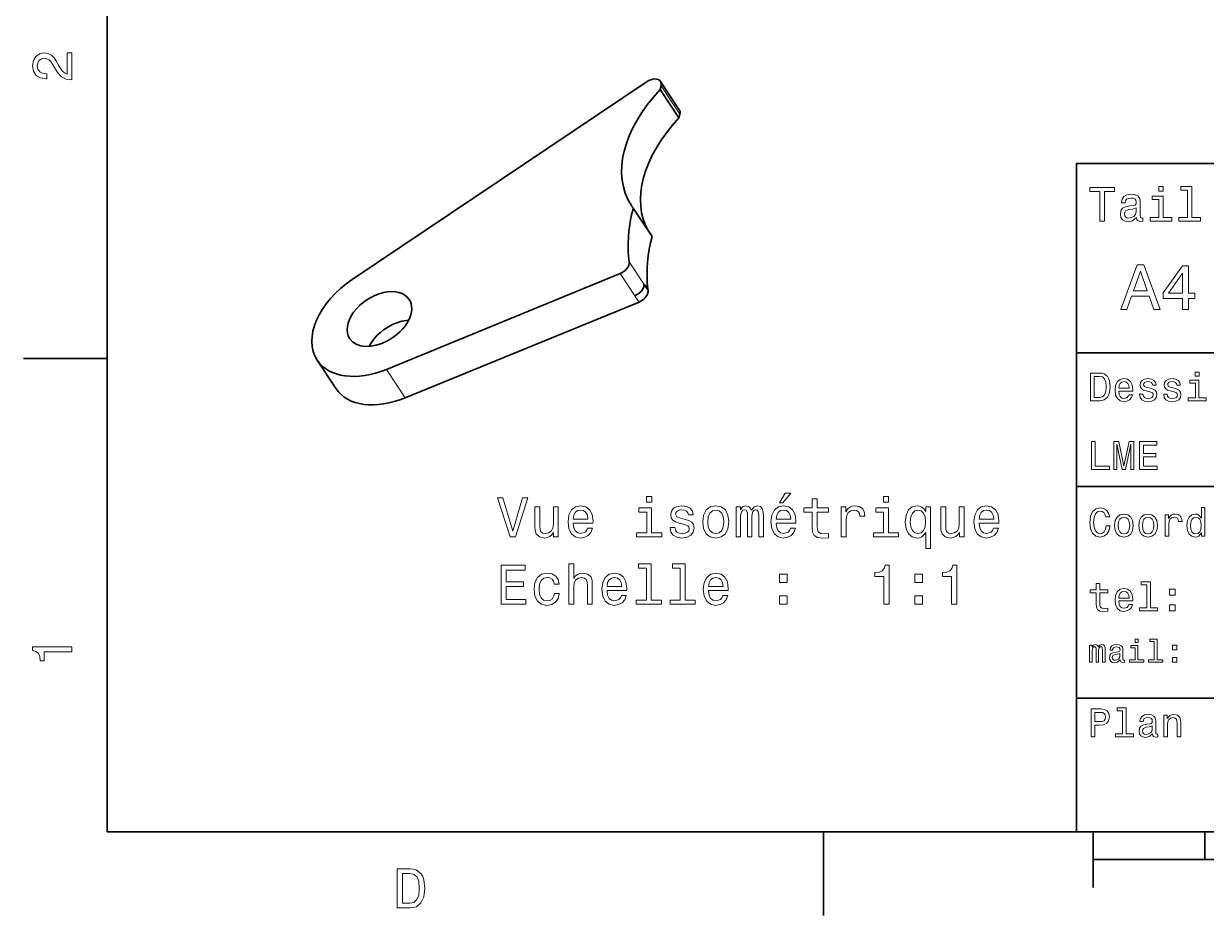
# Model space of a CAD drawing. Extents: x 0 to 297, y 0 to 210.
# Drawn here: x 2.5 to 108.7, y 2.5 to 82.6 of the extents above; entities that cross this region are included whole.
import ezdxf

# ---------------------------------------------------------------- set-up
doc = ezdxf.new("R2010")
doc.units = 0

msp = doc.modelspace()

# ---------------------------------------------------------------- linework, layer by layer
at = {"color": 7, "lineweight": 35}
for p, q in [((10, 200), (10, 10)), ((58.453453, 77.353485), (31.99843, 59.58709)), ((97, 10), (97, 70)), ((97, 70), (287, 70)), ((35.054031, 51.520885), (56.040287, 60.120903)), ((36.7458, 48.963444), (57.731834, 57.56337)), ((97, 53), (162, 53)), ((97, 41), (162, 41)), ((97, 22), (162, 22)), ((10, 10), (287, 10)), ((97, 10), (287, 10)), ((98.5, 7.5), (198.5, 7.5))]:
    msp.add_line(p, q, dxfattribs=at)
at = {"color": 7, "lineweight": 35, "ltscale": 0.008379}
msp.add_line((59.626816, 76.649017), (59.704704, 76.975021), dxfattribs=at)
at = {"color": 7, "lineweight": 35, "ltscale": 0.076659}
for p, q in [((61.318581, 74.091568), (59.626816, 76.649017)), ((61.342552, 74.81823), (59.65078, 77.375671)), ((58.904335, 63.448822), (57.212563, 66.006271)), ((30.536304, 49.785244), (28.844536, 52.34269))]:
    msp.add_line(p, q, dxfattribs=at)
at = {"color": 7, "lineweight": 13, "ltscale": 0.076659}
for p, q in [((61.396473, 74.41758), (59.704704, 76.975021)), ((36.7458, 48.963444), (35.054031, 51.520885))]:
    msp.add_line(p, q, dxfattribs=at)
at = {"color": 7, "lineweight": 35, "ltscale": 0.00838}
msp.add_line((61.318581, 74.091568), (61.396473, 74.41758), dxfattribs=at)
at = {"color": 7, "lineweight": 13, "ltscale": 0.060783}
msp.add_line((58.190895, 59.132591), (56.849495, 61.160385), dxfattribs=at)
at = {"color": 7, "lineweight": 13, "ltscale": 0.059846}
msp.add_line((57.361008, 58.124367), (56.040287, 60.120903), dxfattribs=at)
at = {"color": 7, "lineweight": 35, "ltscale": 0.009632}
msp.add_line((58.190895, 59.132591), (58.506069, 58.910973), dxfattribs=at)
at = {"color": 7, "lineweight": 35, "ltscale": 0.1875}
for p, q in [((10, 52.5), (2.5, 52.5)), ((74.300003, 10), (74.300003, 2.5))]:
    msp.add_line(p, q, dxfattribs=at)
at = {"color": 7, "lineweight": 35, "ltscale": 0.125}
msp.add_line((98.5, 10), (98.5, 5), dxfattribs=at)
at = {"color": 7, "lineweight": 35, "ltscale": 0.0625}
msp.add_line((108.5, 10), (108.5, 7.5), dxfattribs=at)
at = {"color": 7, "lineweight": 13}
for points in [[(6.833213, 77.519447), (6.833213, 79.925072), (6.399496, 79.925072), (6.399496, 78.023773), (6.162464, 78.129684), (5.965778, 78.311241), (5.607709, 78.871033), (5.456412, 79.168587), (5.239553, 79.501442), (4.987392, 79.738472), (4.689842, 79.874641), (4.351945, 79.925072), (3.928314, 79.839333), (3.595461, 79.602303), (3.383646, 79.239189), (3.307997, 78.770172), (3.393732, 78.286018), (3.630764, 77.91787), (4.009006, 77.680832), (4.508286, 77.600143), (4.578891, 77.600143), (4.578891, 78.059074), (4.538545, 78.059074), (4.195605, 78.104462), (3.943444, 78.240631), (3.782061, 78.457489), (3.726585, 78.744957), (3.777017, 79.03746), (3.903098, 79.254318), (4.099784, 79.395531), (4.346902, 79.445961), (4.578891, 79.41066), (4.775577, 79.314842), (4.947046, 79.153458), (5.098343, 78.931557), (5.259727, 78.634003), (5.572406, 78.139771), (5.90526, 77.791786), (6.308718, 77.585014), (6.818084, 77.519447)], [(104.786743, 67.940918), (104.384727, 67.940918), (104.384727, 67.508644), (104.786743, 67.508644)], [(106.969742, 67.621033), (106.969742, 65.157059), (106.187317, 65.157059), (106.187317, 64.837173), (108.128242, 64.837173), (108.128242, 65.157059), (107.350143, 65.157059), (107.350143, 67.940918), (106.373199, 67.940918), (106.373199, 67.621033)], [(99.102303, 64.837173), (99.5, 64.837173), (99.5, 67.47406), (100.407784, 67.47406), (100.407784, 67.837173), (98.190201, 67.837173), (98.190201, 67.47406), (99.102303, 67.47406)], [(102.387611, 65.139771), (102.387611, 65.126801), (102.409225, 64.979828), (102.47406, 64.876076), (102.746399, 64.793945), (102.958214, 64.828529), (102.958214, 65.122475), (102.867432, 65.109505), (102.746399, 65.165703), (102.724785, 65.338615), (102.724785, 66.540344), (102.672913, 66.84726), (102.521614, 67.0634), (102.257927, 67.193085), (101.886169, 67.240631), (101.523056, 67.188759), (101.255043, 67.041786), (101.086456, 66.812675), (101.030258, 66.510086), (101.030258, 66.484146), (101.371758, 66.484146), (101.402016, 66.665703), (101.497116, 66.795387), (101.65274, 66.873199), (101.873199, 66.903458), (102.085014, 66.881844), (102.236313, 66.817001), (102.327087, 66.704605), (102.357346, 66.548988), (102.340057, 66.367432), (102.270897, 66.276657), (102.097984, 66.233429), (101.773773, 66.198845), (101.402016, 66.121033), (101.138329, 65.982704), (100.982712, 65.766571), (100.935158, 65.446686), (100.978386, 65.161385), (101.112389, 64.949562), (101.328529, 64.815559), (101.626801, 64.768013), (102.028816, 64.858788)], [(104.773773, 65.157059), (104.773773, 67.080688), (103.796829, 67.080688), (103.796829, 66.756485), (104.393372, 66.756485), (104.393372, 65.157059), (103.615273, 65.157059), (103.615273, 64.837173), (105.560516, 64.837173), (105.560516, 65.157059)], [(102.344383, 65.649857), (102.292511, 65.425072), (102.154182, 65.252159), (101.946686, 65.139771), (101.691643, 65.100861), (101.527374, 65.122475), (101.41066, 65.191643), (101.337173, 65.312675), (101.315559, 65.481262), (101.332855, 65.632561), (101.402016, 65.740631), (101.678673, 65.861671), (102.028816, 65.913544), (102.344383, 66.017288)], [(100.982712, 56.9049), (101.51297, 56.9049), (101.933716, 58.080692), (103.530258, 58.080692), (103.951012, 56.9049), (104.492798, 56.9049), (103.028816, 60.910664), (102.440926, 60.910664)], [(106.521614, 56.9049), (107.040344, 56.9049), (107.040344, 57.896255), (107.610954, 57.896255), (107.610954, 58.357349), (107.040344, 58.357349), (107.040344, 60.818443), (106.515854, 60.818443), (104.763687, 58.403458), (104.763687, 57.896255), (106.521614, 57.896255)], [(102.118156, 58.570606), (102.734871, 60.334293), (103.351585, 58.570606)], [(105.247841, 58.357349), (106.521614, 60.149857), (106.521614, 58.357349)], [(99.080688, 51.190563), (98.248558, 51.190563), (98.248558, 48.690563), (99.080688, 48.690563), (99.473343, 48.769814), (99.765129, 49.011169), (99.945244, 49.40382), (100.010086, 49.940563), (99.952446, 50.488113), (99.880402, 50.70425), (99.779541, 50.877163), (99.487755, 51.111313), (99.296829, 51.168949)], [(107.992798, 51.27702), (107.657784, 51.27702), (107.657784, 50.916786), (107.992798, 50.916786)], [(99.055473, 50.891571), (99.329254, 50.837536), (99.516571, 50.671829), (99.628242, 50.376442), (99.664268, 49.940563), (99.624641, 49.519093), (99.51297, 49.223705), (99.322044, 49.047192), (99.055473, 48.989555), (98.583572, 48.989555), (98.583572, 50.891571)], [(100.784584, 49.565922), (102.052597, 49.565922), (102.056198, 49.713619), (101.998558, 50.127884), (101.840057, 50.437683), (101.587898, 50.625), (101.252884, 50.693443), (100.925072, 50.621399), (100.672913, 50.41967), (100.510803, 50.091862), (100.453171, 49.659584), (100.507202, 49.216499), (100.669312, 48.892292), (100.91787, 48.690563), (101.242073, 48.62212), (101.523056, 48.668949), (101.753601, 48.791428), (101.922913, 48.98595), (102.020172, 49.245319), (101.706772, 49.245319), (101.64193, 49.101227), (101.548271, 48.993156), (101.2817, 48.9067), (101.07637, 48.946327), (100.921471, 49.072407), (100.820602, 49.27774), (100.784584, 49.555115)], [(100.784584, 49.832493), (100.824211, 50.081055), (100.921471, 50.264771), (101.069168, 50.376442), (101.263687, 50.416069), (101.454613, 50.376442), (101.602303, 50.264771), (101.69236, 50.081055), (101.724785, 49.832493)], [(103.623199, 49.818085), (103.317001, 49.890129), (103.090057, 49.972984), (103.014412, 50.142292), (103.036026, 50.261169), (103.111671, 50.347622), (103.234146, 50.401657), (103.41066, 50.423271), (103.579971, 50.401657), (103.713257, 50.336815), (103.799713, 50.239555), (103.835732, 50.109871), (104.145531, 50.109871), (104.145531, 50.117077), (104.091499, 50.351227), (103.943802, 50.534943), (103.713257, 50.650219), (103.41066, 50.693443), (103.104469, 50.650219), (102.881126, 50.531342), (102.740631, 50.354828), (102.697403, 50.131485), (102.729828, 49.915348), (102.830688, 49.76405), (102.996399, 49.655983), (103.237755, 49.580334), (103.590775, 49.493877), (103.806915, 49.40382), (103.864555, 49.331772), (103.886169, 49.223705), (103.853745, 49.09042), (103.767288, 48.989555), (103.626801, 48.924713), (103.439484, 48.903099), (103.241356, 48.924713), (103.09726, 49.000362), (103, 49.122841), (102.960373, 49.292149), (102.654175, 49.292149), (102.704613, 49.003963), (102.852303, 48.795029), (103.086456, 48.668949), (103.41066, 48.62212), (103.749283, 48.668949), (103.997841, 48.795029), (104.149139, 48.996758), (104.203171, 49.259727), (104.163544, 49.486671), (104.051872, 49.641571), (103.868156, 49.742435)], [(105.791786, 49.818085), (105.485588, 49.890129), (105.258644, 49.972984), (105.182999, 50.142292), (105.204613, 50.261169), (105.280258, 50.347622), (105.40274, 50.401657), (105.579254, 50.423271), (105.748558, 50.401657), (105.881844, 50.336815), (105.9683, 50.239555), (106.004326, 50.109871), (106.314117, 50.109871), (106.314117, 50.117077), (106.260086, 50.351227), (106.112396, 50.534943), (105.881844, 50.650219), (105.579254, 50.693443), (105.273056, 50.650219), (105.049713, 50.531342), (104.909225, 50.354828), (104.865997, 50.131485), (104.898415, 49.915348), (104.999283, 49.76405), (105.164986, 49.655983), (105.406342, 49.580334), (105.759369, 49.493877), (105.975502, 49.40382), (106.033142, 49.331772), (106.054756, 49.223705), (106.022339, 49.09042), (105.935883, 48.989555), (105.795387, 48.924713), (105.60807, 48.903099), (105.409943, 48.924713), (105.265854, 49.000362), (105.168587, 49.122841), (105.12896, 49.292149), (104.822769, 49.292149), (104.873199, 49.003963), (105.020897, 48.795029), (105.255043, 48.668949), (105.579254, 48.62212), (105.91787, 48.668949), (106.166428, 48.795029), (106.317726, 48.996758), (106.371758, 49.259727), (106.33213, 49.486671), (106.220459, 49.641571), (106.036743, 49.742435)], [(107.981987, 48.957134), (107.981987, 50.560158), (107.16787, 50.560158), (107.16787, 50.289986), (107.664986, 50.289986), (107.664986, 48.957134), (107.016571, 48.957134), (107.016571, 48.690563), (108.637611, 48.690563), (108.637611, 48.957134)], [(98.353027, 42.530979), (99.959656, 42.530979), (99.959656, 42.833572), (98.684441, 42.833572), (98.684441, 45.030979), (98.353027, 45.030979)], [(100.352303, 42.530979), (100.629684, 42.530979), (100.629684, 44.80043), (101.097984, 42.530979), (101.407784, 42.530979), (101.872482, 44.80043), (101.872482, 42.530979), (102.153458, 42.530979), (102.153458, 45.030979), (101.713974, 45.030979), (101.252884, 42.826366), (100.795387, 45.030979), (100.352303, 45.030979)], [(102.664986, 42.530979), (104.25, 42.530979), (104.25, 42.833572), (102.996399, 42.833572), (102.996399, 43.680115), (104.113113, 43.680115), (104.113113, 43.979107), (102.996399, 43.979107), (102.996399, 44.728386), (104.221184, 44.728386), (104.221184, 45.030979), (102.664986, 45.030979)], [(70.346222, 39.549774), (70.643768, 39.549774), (71.34478, 40.40712), (70.85054, 40.40712)], [(47.283539, 39.978447), (46.406017, 36.997898), (45.503277, 39.978447), (45.02417, 39.978447), (46.153854, 36.473404), (46.658176, 36.473404), (47.762646, 39.978447)], [(51.822441, 37.69891), (53.59766, 37.69891), (53.602703, 37.905682), (53.522011, 38.485653), (53.30011, 38.919369), (52.947083, 39.181618), (52.478062, 39.277439), (52.019127, 39.176575), (51.666103, 38.894154), (51.439156, 38.435219), (51.358467, 37.830032), (51.434113, 37.209717), (51.66106, 36.755825), (52.009041, 36.473404), (52.462933, 36.377583), (52.856304, 36.443146), (53.17907, 36.614613), (53.416103, 36.886948), (53.552269, 37.250061), (53.11351, 37.250061), (53.022732, 37.048332), (52.891605, 36.897034), (52.51841, 36.775997), (52.230946, 36.831474), (52.014084, 37.007988), (51.872875, 37.295448), (51.822441, 37.683777)], [(58.877918, 40.09444), (58.408897, 40.09444), (58.408897, 39.590118), (58.877918, 39.590118)], [(61.868553, 38.051933), (61.43988, 38.152798), (61.122154, 38.268791), (61.016247, 38.505825), (61.046509, 38.672253), (61.152412, 38.793289), (61.323883, 38.868938), (61.570999, 38.899197), (61.808033, 38.868938), (61.994633, 38.77816), (62.115669, 38.641991), (62.166103, 38.460434), (62.599823, 38.460434), (62.599823, 38.470524), (62.52417, 38.798332), (62.317398, 39.055538), (61.994633, 39.216919), (61.570999, 39.277439), (61.142326, 39.216919), (60.829647, 39.050491), (60.632961, 38.803375), (60.572441, 38.490696), (60.617832, 38.188103), (60.759041, 37.976284), (60.991028, 37.824989), (61.328926, 37.719082), (61.823166, 37.598045), (62.125755, 37.471962), (62.206448, 37.371098), (62.23671, 37.219803), (62.191319, 37.033203), (62.070282, 36.891991), (61.873596, 36.801212), (61.611347, 36.770954), (61.333969, 36.801212), (61.13224, 36.90712), (60.996075, 37.07859), (60.940598, 37.315624), (60.511925, 37.315624), (60.582527, 36.912167), (60.789303, 36.619659), (61.117111, 36.443146), (61.570999, 36.377583), (62.045067, 36.443146), (62.393047, 36.619659), (62.604866, 36.902077), (62.680511, 37.270233), (62.625038, 37.587955), (62.468697, 37.804817), (62.211494, 37.946026)], [(63.447083, 37.824989), (63.527775, 37.209717), (63.759762, 36.755825), (64.127914, 36.473404), (64.622154, 36.377583), (65.111343, 36.473404), (65.479507, 36.750782), (65.711494, 37.204674), (65.797226, 37.824989), (65.711494, 38.440262), (65.479507, 38.899197), (65.111343, 39.176575), (64.622154, 39.277439), (64.127914, 39.176575), (63.759762, 38.894154), (63.527775, 38.440262)], [(66.437714, 36.473404), (66.846222, 36.473404), (66.846222, 38.283924), (66.871437, 38.556255), (66.947083, 38.752941), (67.06308, 38.868938), (67.214371, 38.914326), (67.335411, 38.873981), (67.416107, 38.773117), (67.456451, 38.601646), (67.471581, 38.374702), (67.471581, 36.473404), (67.854866, 36.473404), (67.854866, 38.283924), (67.880081, 38.551212), (67.955727, 38.747898), (68.076767, 38.868938), (68.228065, 38.914326), (68.349098, 38.873981), (68.429794, 38.773117), (68.480225, 38.374702), (68.480225, 36.473404), (68.888725, 36.473404), (68.888725, 38.34444), (68.86351, 38.732769), (68.782822, 39.030319), (68.621437, 39.211876), (68.359192, 39.277439), (68.051552, 39.176575), (67.814514, 38.884068), (67.627922, 39.171532), (67.315239, 39.277439), (67.027771, 39.176575), (66.831085, 38.894154), (66.831085, 39.181618), (66.437714, 39.181618)], [(70.038582, 37.69891), (71.813797, 37.69891), (71.81884, 37.905682), (71.738152, 38.485653), (71.516251, 38.919369), (71.163223, 39.181618), (70.694199, 39.277439), (70.235268, 39.176575), (69.88224, 38.894154), (69.655296, 38.435219), (69.5746, 37.830032), (69.650253, 37.209717), (69.877197, 36.755825), (70.225182, 36.473404), (70.67907, 36.377583), (71.072441, 36.443146), (71.39521, 36.614613), (71.63224, 36.886948), (71.76841, 37.250061), (71.329651, 37.250061), (71.238869, 37.048332), (71.107742, 36.897034), (70.734543, 36.775997), (70.447083, 36.831474), (70.230225, 37.007988), (70.089012, 37.295448), (70.038582, 37.683777)], [(73.281372, 38.712597), (73.281372, 37.355968), (73.311638, 36.91721), (73.45285, 36.614613), (73.735268, 36.438103), (74.214371, 36.377583), (74.738869, 36.402798), (74.738869, 36.786083), (74.355583, 36.755825), (74.007599, 36.796169), (73.820999, 36.922253), (73.740311, 37.134068), (73.725182, 37.431618), (73.725182, 38.712597), (74.738869, 38.712597), (74.738869, 39.090839), (73.725182, 39.090839), (73.725182, 39.882626), (73.281372, 39.882626), (73.281372, 39.090839), (72.514801, 39.090839), (72.514801, 38.712597)], [(75.888725, 36.473404), (76.332527, 36.473404), (76.332527, 38.021675), (76.377914, 38.394875), (76.514084, 38.662163), (76.735985, 38.823547), (77.033539, 38.879025), (77.25544, 38.843719), (77.42186, 38.742855), (77.522728, 38.571388), (77.558029, 38.339397), (78.006882, 38.339397), (77.946365, 38.747898), (77.779938, 39.040405), (77.502556, 39.216919), (77.124313, 39.277439), (76.867111, 39.237091), (76.64521, 39.136227), (76.448524, 38.96476), (76.292183, 38.732769), (76.292183, 39.181618), (75.888725, 39.181618)], [(80.130081, 40.09444), (79.661057, 40.09444), (79.661057, 39.590118), (80.130081, 39.590118)], [(83.458603, 38.763031), (83.302261, 38.989975), (83.125755, 39.15136), (82.918976, 39.242134), (82.681946, 39.277439), (82.253281, 39.176575), (81.920425, 38.894154), (81.703568, 38.440262), (81.627914, 37.830032), (81.703568, 37.21476), (81.920425, 36.760868), (82.253281, 36.473404), (82.681946, 36.377583), (82.918976, 36.407841), (83.120712, 36.493576), (83.297226, 36.649918), (83.458603, 36.886948), (83.458603, 35.424412), (83.902412, 35.424412), (83.902412, 39.181618), (83.458603, 39.181618)], [(88.254715, 37.69891), (90.02993, 37.69891), (90.034973, 37.905682), (89.954285, 38.485653), (89.732376, 38.919369), (89.379349, 39.181618), (88.910339, 39.277439), (88.451401, 39.176575), (88.098373, 38.894154), (87.871429, 38.435219), (87.790741, 37.830032), (87.866386, 37.209717), (88.09333, 36.755825), (88.441315, 36.473404), (88.895203, 36.377583), (89.288574, 36.443146), (89.611343, 36.614613), (89.848373, 36.886948), (89.984543, 37.250061), (89.545776, 37.250061), (89.455002, 37.048332), (89.323883, 36.897034), (88.950684, 36.775997), (88.663216, 36.831474), (88.446358, 37.007988), (88.305145, 37.295448), (88.254715, 37.683777)], [(50.485989, 39.181618), (50.042183, 39.181618), (50.042183, 37.618217), (49.991753, 37.255104), (49.845497, 36.992855), (49.618553, 36.831474), (49.321003, 36.78104), (49.083969, 36.821388), (48.932674, 36.942425), (48.846939, 37.149197), (48.826767, 37.441704), (48.826767, 39.181618), (48.382961, 39.181618), (48.382961, 37.40136), (48.39809, 37.043289), (48.493912, 36.745739), (48.786419, 36.473404), (49.25544, 36.377583), (49.507599, 36.412884), (49.724461, 36.503662), (49.91106, 36.660004), (50.062355, 36.886948), (50.062355, 36.473404), (50.485989, 36.473404)], [(51.822441, 38.072105), (51.877918, 38.42009), (52.014084, 38.677296), (52.220856, 38.833633), (52.493191, 38.889111), (52.760483, 38.833633), (52.967255, 38.677296), (53.093338, 38.42009), (53.138725, 38.072105)], [(58.862789, 36.846603), (58.862789, 39.090839), (57.723019, 39.090839), (57.723019, 38.712597), (58.418983, 38.712597), (58.418983, 36.846603), (57.511204, 36.846603), (57.511204, 36.473404), (59.780655, 36.473404), (59.780655, 36.846603)], [(63.90097, 37.830032), (63.946362, 38.283924), (64.08757, 38.611732), (64.314514, 38.813461), (64.622154, 38.884068), (64.924744, 38.813461), (65.151695, 38.616776), (65.292908, 38.283924), (65.343338, 37.830032), (65.292908, 37.371098), (65.151695, 37.038246), (64.924744, 36.836517), (64.622154, 36.770954), (64.314514, 36.836517), (64.08757, 37.038246), (63.946362, 37.371098)], [(70.038582, 38.072105), (70.094055, 38.42009), (70.230225, 38.677296), (70.436996, 38.833633), (70.709335, 38.889111), (70.976624, 38.833633), (71.183395, 38.677296), (71.309479, 38.42009), (71.354866, 38.072105)], [(80.114944, 36.846603), (80.114944, 39.090839), (78.975174, 39.090839), (78.975174, 38.712597), (79.671143, 38.712597), (79.671143, 36.846603), (78.763367, 36.846603), (78.763367, 36.473404), (81.032814, 36.473404), (81.032814, 36.846603)], [(82.081802, 37.830032), (82.127197, 38.278881), (82.268402, 38.606689), (82.480225, 38.808418), (82.757599, 38.879025), (83.05011, 38.808418), (83.272003, 38.611732), (83.40313, 38.283924), (83.453568, 37.830032), (83.40313, 37.371098), (83.272003, 37.043289), (83.05011, 36.84156), (82.757599, 36.775997), (82.480225, 36.84156), (82.268402, 37.043289), (82.127197, 37.376141)], [(86.918259, 39.181618), (86.474457, 39.181618), (86.474457, 37.618217), (86.424026, 37.255104), (86.277771, 36.992855), (86.050827, 36.831474), (85.753273, 36.78104), (85.516243, 36.821388), (85.364944, 36.942425), (85.279205, 37.149197), (85.259033, 37.441704), (85.259033, 39.181618), (84.815231, 39.181618), (84.815231, 37.40136), (84.830368, 37.043289), (84.926186, 36.745739), (85.218689, 36.473404), (85.687714, 36.377583), (85.939873, 36.412884), (86.156738, 36.503662), (86.34333, 36.660004), (86.494629, 36.886948), (86.494629, 36.473404), (86.918259, 36.473404)], [(88.254715, 38.072105), (88.310188, 38.42009), (88.446358, 38.677296), (88.65313, 38.833633), (88.925461, 38.889111), (89.192757, 38.833633), (89.399529, 38.677296), (89.525604, 38.42009), (89.570999, 38.072105)], [(99.66787, 37.460373), (99.595818, 37.15778), (99.476944, 36.941643), (99.311241, 36.808357), (99.116714, 36.765129), (98.882568, 36.829971), (98.698845, 37.024494), (98.57637, 37.341499), (98.536743, 37.780979), (98.57637, 38.216858), (98.695244, 38.537464), (98.87896, 38.731987), (99.116714, 38.80043), (99.289627, 38.764408), (99.437317, 38.663544), (99.552597, 38.501442), (99.631844, 38.278099), (99.97406, 38.278099), (99.865997, 38.620316), (99.678673, 38.879681), (99.422913, 39.041786), (99.116714, 39.099422), (98.734871, 39.009365), (98.443085, 38.757202), (98.25576, 38.342937), (98.190926, 37.780979), (98.25576, 37.219021), (98.443085, 36.804756), (98.734871, 36.548992), (99.116714, 36.462536), (99.451729, 36.530979), (99.721901, 36.721901), (99.912827, 37.035301), (100.013687, 37.460373)], [(100.413544, 37.496399), (100.471184, 37.056915), (100.636887, 36.732708), (100.899857, 36.530979), (101.252884, 36.462536), (101.602303, 36.530979), (101.865273, 36.729107), (102.030983, 37.053314), (102.092216, 37.496399), (102.030983, 37.935879), (101.865273, 38.263687), (101.602303, 38.461815), (101.252884, 38.533859), (100.899857, 38.461815), (100.636887, 38.260086), (100.471184, 37.935879)], [(100.737755, 37.5), (100.770172, 37.824207), (100.87104, 38.058357), (101.033142, 38.20245), (101.252884, 38.25288), (101.469017, 38.20245), (101.631126, 38.061958), (101.731987, 37.824207), (101.768013, 37.5), (101.731987, 37.172188), (101.631126, 36.934437), (101.469017, 36.790344), (101.252884, 36.743515), (101.033142, 36.790344), (100.87104, 36.934437), (100.770172, 37.172188)], [(102.58213, 37.496399), (102.639771, 37.056915), (102.805473, 36.732708), (103.068443, 36.530979), (103.421471, 36.462536), (103.770897, 36.530979), (104.033859, 36.729107), (104.19957, 37.053314), (104.260803, 37.496399), (104.19957, 37.935879), (104.033859, 38.263687), (103.770897, 38.461815), (103.421471, 38.533859), (103.068443, 38.461815), (102.805473, 38.260086), (102.639771, 37.935879)], [(102.906342, 37.5), (102.938759, 37.824207), (103.039627, 38.058357), (103.201729, 38.20245), (103.421471, 38.25288), (103.637611, 38.20245), (103.799713, 38.061958), (103.900574, 37.824207), (103.9366, 37.5), (103.900574, 37.172188), (103.799713, 36.934437), (103.637611, 36.790344), (103.421471, 36.743515), (103.201729, 36.790344), (103.039627, 36.934437), (102.938759, 37.172188)], [(104.963257, 36.530979), (105.280258, 36.530979), (105.280258, 37.636887), (105.312683, 37.903458), (105.409943, 38.094379), (105.568443, 38.209652), (105.780983, 38.249279), (105.939484, 38.224064), (106.058357, 38.152016), (106.130402, 38.029537), (106.155617, 37.863831), (106.476227, 37.863831), (106.432999, 38.155621), (106.314117, 38.364552), (106.115997, 38.490635), (105.845825, 38.533859), (105.662102, 38.505043), (105.503601, 38.432995), (105.363113, 38.310516), (105.251442, 38.144814), (105.251442, 38.465416), (104.963257, 38.465416)], [(108.201729, 36.829971), (108.201729, 36.530979), (108.51873, 36.530979), (108.51873, 39.117435), (108.20533, 39.117435), (108.20533, 38.170029), (107.963974, 38.443802), (107.816284, 38.508644), (107.646973, 38.533859), (107.340775, 38.461815), (107.103027, 38.260086), (106.948128, 37.935879), (106.894089, 37.5), (106.948128, 37.064121), (107.103027, 36.736309), (107.340775, 36.530979), (107.646973, 36.462536), (107.816284, 36.487751), (107.967575, 36.552593)], [(107.701012, 38.249279), (107.909943, 38.198845), (108.068443, 38.058357), (108.162102, 37.824207), (108.198128, 37.5), (108.162102, 37.172188), (108.068443, 36.938038), (107.909943, 36.793949), (107.701012, 36.747116), (107.502884, 36.793949), (107.351585, 36.938038), (107.250717, 37.175793), (107.2183, 37.5), (107.250717, 37.820606), (107.351585, 38.054756), (107.502884, 38.198845)], [(51.434113, 30.426575), (51.877918, 30.426575), (51.877918, 31.989975), (51.923306, 32.348045), (52.069561, 32.610291), (52.296505, 32.771675), (52.599098, 32.832195), (52.841175, 32.781761), (52.99247, 32.645596), (53.068119, 32.418648), (53.093338, 32.116055), (53.093338, 30.426575), (53.53714, 30.426575), (53.53714, 32.206833), (53.516968, 32.564903), (53.426189, 32.862453), (53.128639, 33.134789), (52.664661, 33.23061), (52.412498, 33.195305), (52.195641, 33.099487), (52.014084, 32.948189), (51.877918, 32.741417), (51.877918, 34.047611), (51.434113, 34.047611)], [(58.388725, 33.674412), (58.388725, 30.799774), (57.475899, 30.799774), (57.475899, 30.426575), (59.740311, 30.426575), (59.740311, 30.799774), (58.832527, 30.799774), (58.832527, 34.047611), (57.69276, 34.047611), (57.69276, 33.674412)], [(61.424747, 33.674412), (61.424747, 30.799774), (60.511925, 30.799774), (60.511925, 30.426575), (62.776333, 30.426575), (62.776333, 30.799774), (61.868553, 30.799774), (61.868553, 34.047611), (60.728783, 34.047611), (60.728783, 33.674412)], [(45.346939, 30.426575), (47.56596, 30.426575), (47.56596, 30.850206), (45.810913, 30.850206), (45.810913, 32.035366), (47.374317, 32.035366), (47.374317, 32.453953), (45.810913, 32.453953), (45.810913, 33.502945), (47.525612, 33.502945), (47.525612, 33.926575), (45.346939, 33.926575)], [(50.122875, 32.237095), (50.561634, 32.237095), (50.470856, 32.640553), (50.253998, 32.958275), (49.916103, 33.154961), (49.477341, 33.23061), (48.993191, 33.129745), (48.625034, 32.847324), (48.393047, 32.38839), (48.312355, 31.773117), (48.388004, 31.162886), (48.614948, 30.708996), (48.973019, 30.426575), (49.462212, 30.330753), (49.895927, 30.406403), (50.233826, 30.618217), (50.465813, 30.951071), (50.566677, 31.394875), (50.143047, 31.394875), (50.067398, 31.112453), (49.926189, 30.900639), (49.724461, 30.769514), (49.477341, 30.729168), (49.169704, 30.794731), (48.947803, 30.99646), (48.811634, 31.324268), (48.766247, 31.788246), (48.811634, 32.242138), (48.952847, 32.569946), (49.17979, 32.771675), (49.477341, 32.842281), (49.73959, 32.79689), (49.936275, 32.680897), (50.067398, 32.489254)], [(54.858467, 31.652079), (56.633682, 31.652079), (56.638725, 31.85885), (56.558033, 32.438824), (56.336132, 32.87254), (55.983105, 33.134789), (55.514084, 33.23061), (55.055153, 33.129745), (54.702126, 32.847324), (54.475182, 32.38839), (54.394489, 31.783203), (54.470139, 31.162886), (54.697083, 30.708996), (55.045067, 30.426575), (55.498955, 30.330753), (55.892326, 30.396315), (56.215096, 30.567785), (56.452126, 30.84012), (56.588295, 31.203232), (56.149532, 31.203232), (56.058754, 31.001503), (55.927628, 30.850206), (55.554432, 30.729168), (55.266968, 30.784643), (55.05011, 30.961157), (54.908897, 31.248621), (54.858467, 31.63695)], [(63.966537, 31.652079), (65.741753, 31.652079), (65.746796, 31.85885), (65.666107, 32.438824), (65.444199, 32.87254), (65.091171, 33.134789), (64.622154, 33.23061), (64.163223, 33.129745), (63.810196, 32.847324), (63.583252, 32.38839), (63.502556, 31.783203), (63.578209, 31.162886), (63.805153, 30.708996), (64.153137, 30.426575), (64.607025, 30.330753), (65.000397, 30.396315), (65.323166, 30.567785), (65.560196, 30.84012), (65.696365, 31.203232), (65.257599, 31.203232), (65.166824, 31.001503), (65.035698, 30.850206), (64.662498, 30.729168), (64.375038, 30.784643), (64.15818, 30.961157), (64.016968, 31.248621), (63.966537, 31.63695)], [(70.346222, 32.383347), (71.042183, 32.383347), (71.042183, 33.134789), (70.346222, 33.134789)], [(79.711487, 30.426575), (80.170425, 30.426575), (80.170425, 33.95179), (79.827484, 33.95179), (79.73671, 33.644154), (79.555145, 33.437382), (79.277771, 33.316345), (78.894485, 33.275997), (78.894485, 32.917931), (79.711487, 32.917931)], [(82.490311, 32.383347), (83.186272, 32.383347), (83.186272, 33.134789), (82.490311, 33.134789)], [(85.783539, 30.426575), (86.242462, 30.426575), (86.242462, 33.95179), (85.899529, 33.95179), (85.808746, 33.644154), (85.627197, 33.437382), (85.349815, 33.316345), (84.96653, 33.275997), (84.96653, 32.917931), (85.783539, 32.917931)], [(54.858467, 32.025276), (54.91394, 32.37326), (55.05011, 32.630466), (55.256882, 32.786804), (55.529213, 32.842281), (55.796505, 32.786804), (56.003281, 32.630466), (56.12936, 32.37326), (56.174747, 32.025276)], [(63.966537, 32.025276), (64.022011, 32.37326), (64.15818, 32.630466), (64.364952, 32.786804), (64.637283, 32.842281), (64.904572, 32.786804), (65.111343, 32.630466), (65.237427, 32.37326), (65.282822, 32.025276)], [(98.763687, 31.449568), (98.763687, 30.480547), (98.785301, 30.167147), (98.886169, 29.951008), (99.087898, 29.824926), (99.430115, 29.7817), (99.804756, 29.799711), (99.804756, 30.073486), (99.530983, 30.051872), (99.282417, 30.08069), (99.149132, 30.170748), (99.091499, 30.322046), (99.080688, 30.534582), (99.080688, 31.449568), (99.804756, 31.449568), (99.804756, 31.71974), (99.080688, 31.71974), (99.080688, 32.285301), (98.763687, 32.285301), (98.763687, 31.71974), (98.216141, 31.71974), (98.216141, 31.449568)], [(100.784584, 30.725504), (102.052597, 30.725504), (102.056198, 30.873198), (101.998558, 31.287464), (101.840057, 31.597261), (101.587898, 31.784582), (101.252884, 31.853025), (100.925072, 31.780979), (100.672913, 31.57925), (100.510803, 31.25144), (100.453171, 30.819164), (100.507202, 30.37608), (100.669312, 30.051872), (100.91787, 29.850143), (101.242073, 29.7817), (101.523056, 29.828529), (101.753601, 29.951008), (101.922913, 30.145533), (102.020172, 30.404898), (101.706772, 30.404898), (101.64193, 30.260807), (101.548271, 30.152737), (101.2817, 30.066282), (101.07637, 30.105907), (100.921471, 30.231987), (100.820602, 30.437319), (100.784584, 30.714697)], [(103.306198, 32.170029), (103.306198, 30.116714), (102.654175, 30.116714), (102.654175, 29.850143), (104.271614, 29.850143), (104.271614, 30.116714), (103.623199, 30.116714), (103.623199, 32.4366), (102.809074, 32.4366), (102.809074, 32.170029)], [(70.346222, 30.426575), (71.042183, 30.426575), (71.042183, 31.178015), (70.346222, 31.178015)], [(82.490311, 30.426575), (83.186272, 30.426575), (83.186272, 31.178015), (82.490311, 31.178015)], [(100.784584, 30.992075), (100.824211, 31.240633), (100.921471, 31.424351), (101.069168, 31.536022), (101.263687, 31.575647), (101.454613, 31.536022), (101.602303, 31.424351), (101.69236, 31.240633), (101.724785, 30.992075)], [(105.341499, 31.247837), (105.838615, 31.247837), (105.838615, 31.784582), (105.341499, 31.784582)], [(105.341499, 29.850143), (105.838615, 29.850143), (105.838615, 30.386887), (105.341499, 30.386887)], [(6.833213, 26.159222), (6.833213, 26.618156), (3.307997, 26.618156), (3.307997, 26.275217), (3.615634, 26.184439), (3.822406, 26.002882), (3.943444, 25.725506), (3.98379, 25.34222), (4.341859, 25.34222), (4.341859, 26.159222)], [(98.170029, 25.224785), (98.403458, 25.224785), (98.403458, 26.259367), (98.41787, 26.414986), (98.461098, 26.527378), (98.527374, 26.59366), (98.613831, 26.619598), (98.682999, 26.596542), (98.729103, 26.538906), (98.752159, 26.440924), (98.760803, 26.311241), (98.760803, 25.224785), (98.979828, 25.224785), (98.979828, 26.259367), (98.99424, 26.412106), (99.03746, 26.524496), (99.106628, 26.59366), (99.193085, 26.619598), (99.262245, 26.596542), (99.308357, 26.538906), (99.337173, 26.311241), (99.337173, 25.224785), (99.570602, 25.224785), (99.570602, 26.293949), (99.556198, 26.515852), (99.510086, 26.685881), (99.41787, 26.789627), (99.268013, 26.827091), (99.092216, 26.769453), (98.956772, 26.602306), (98.850143, 26.766571), (98.671471, 26.827091), (98.507202, 26.769453), (98.394814, 26.60807), (98.394814, 26.772335), (98.170029, 26.772335)], [(100.925072, 25.426514), (100.925072, 25.417868), (100.939484, 25.319885), (100.982712, 25.250721), (101.164268, 25.195967), (101.305473, 25.219021), (101.305473, 25.414986), (101.244957, 25.406342), (101.164268, 25.443806), (101.149857, 25.559078), (101.149857, 26.360231), (101.115273, 26.564842), (101.014412, 26.708935), (100.838615, 26.795389), (100.590775, 26.827091), (100.348701, 26.792507), (100.170029, 26.694525), (100.05764, 26.541788), (100.020172, 26.340059), (100.020172, 26.322767), (100.247841, 26.322767), (100.268013, 26.443806), (100.331413, 26.53026), (100.435158, 26.582134), (100.58213, 26.602306), (100.723343, 26.587896), (100.824211, 26.54467), (100.884727, 26.469742), (100.9049, 26.365995), (100.893372, 26.244957), (100.84726, 26.184439), (100.731987, 26.155621), (100.515854, 26.132566), (100.268013, 26.080692), (100.092216, 25.988474), (99.988472, 25.844381), (99.956772, 25.631124), (99.985588, 25.440924), (100.074928, 25.299713), (100.219017, 25.210375), (100.41787, 25.178675), (100.685883, 25.239195)], [(102.515854, 25.438042), (102.515854, 26.720463), (101.864555, 26.720463), (101.864555, 26.504324), (102.262245, 26.504324), (102.262245, 25.438042), (101.743515, 25.438042), (101.743515, 25.224785), (103.040344, 25.224785), (103.040344, 25.438042)], [(102.524498, 27.293949), (102.256485, 27.293949), (102.256485, 27.005764), (102.524498, 27.005764)], [(103.979828, 27.080692), (103.979828, 25.438042), (103.458214, 25.438042), (103.458214, 25.224785), (104.752159, 25.224785), (104.752159, 25.438042), (104.233429, 25.438042), (104.233429, 27.293949), (103.58213, 27.293949), (103.58213, 27.080692)], [(105.60807, 26.342941), (106.005768, 26.342941), (106.005768, 26.772335), (105.60807, 26.772335)], [(100.896255, 25.766571), (100.861671, 25.616716), (100.769455, 25.501442), (100.631126, 25.426514), (100.461098, 25.400578), (100.351585, 25.414986), (100.273773, 25.461096), (100.224785, 25.541788), (100.210373, 25.654181), (100.221901, 25.755045), (100.268013, 25.827091), (100.452446, 25.907782), (100.685883, 25.942364), (100.896255, 26.011528)], [(105.60807, 25.224785), (106.005768, 25.224785), (106.005768, 25.654181), (105.60807, 25.654181)], [(98.324211, 18.530979), (98.655617, 18.530979), (98.655617, 19.586454), (99.023056, 19.586454), (99.394089, 19.604465), (99.689484, 19.730547), (99.880402, 19.975504), (99.945244, 20.310518), (99.894814, 20.620316), (99.750717, 20.847261), (99.51297, 20.98415), (99.188759, 21.030979), (98.324211, 21.030979)], [(99.098701, 20.724783), (99.314842, 20.703169), (99.473343, 20.634726), (99.567001, 20.508644), (99.599426, 20.310518), (99.5634, 20.101583), (99.466141, 19.975504), (99.30043, 19.910662), (99.073486, 19.892651), (98.655617, 19.892651), (98.655617, 20.724783)], [(101.137611, 20.850864), (101.137611, 18.79755), (100.485588, 18.79755), (100.485588, 18.530979), (102.103027, 18.530979), (102.103027, 18.79755), (101.454613, 18.79755), (101.454613, 21.117435), (100.640488, 21.117435), (100.640488, 20.850864)], [(103.824928, 18.78314), (103.824928, 18.772333), (103.842941, 18.649855), (103.896973, 18.5634), (104.123917, 18.494957), (104.30043, 18.523775), (104.30043, 18.768732), (104.224785, 18.757925), (104.123917, 18.804754), (104.105911, 18.948847), (104.105911, 19.950287), (104.062683, 20.206051), (103.9366, 20.386166), (103.716858, 20.494236), (103.407059, 20.533861), (103.104469, 20.490633), (102.881126, 20.368155), (102.740631, 20.177233), (102.693802, 19.925072), (102.693802, 19.903458), (102.978386, 19.903458), (103.003601, 20.054754), (103.082855, 20.162823), (103.21254, 20.227665), (103.396255, 20.252882), (103.572769, 20.234869), (103.698845, 20.180836), (103.774498, 20.087175), (103.799713, 19.957493), (103.785301, 19.806194), (103.727669, 19.730547), (103.583572, 19.694523), (103.3134, 19.665705), (103.003601, 19.600864), (102.783859, 19.48559), (102.654175, 19.305475), (102.614555, 19.038904), (102.650574, 18.801151), (102.762245, 18.62464), (102.94236, 18.512968), (103.190926, 18.473343), (103.52594, 18.54899)], [(104.844383, 18.530979), (105.161385, 18.530979), (105.161385, 19.647694), (105.193802, 19.903458), (105.298271, 20.090778), (105.460373, 20.206051), (105.676514, 20.249279), (105.849426, 20.213255), (105.957497, 20.115993), (106.011528, 19.95389), (106.029541, 19.737751), (106.029541, 18.530979), (106.346542, 18.530979), (106.346542, 19.802593), (106.33213, 20.058357), (106.267288, 20.270893), (106.054756, 20.465418), (105.723343, 20.533861), (105.539627, 20.508644), (105.384727, 20.440201), (105.251442, 20.324926), (105.146973, 20.170029), (105.146973, 20.465418), (104.844383, 20.465418)], [(103.788902, 19.208212), (103.745674, 19.020893), (103.630402, 18.876801), (103.457489, 18.78314), (103.244957, 18.750719), (103.10807, 18.768732), (103.010803, 18.826368), (102.94957, 18.927233), (102.931557, 19.067722), (102.945969, 19.193804), (103.003601, 19.283861), (103.234146, 19.384726), (103.52594, 19.427954), (103.788902, 19.514408)], [(37.194958, 6.666787), (36.029972, 6.666787), (36.029972, 3.166787), (37.194958, 3.166787), (37.744667, 3.277738), (38.153168, 3.615634), (38.405331, 4.165346), (38.496109, 4.916787), (38.415417, 5.683357), (38.314552, 5.985951), (38.173344, 6.228026), (37.764839, 6.555836), (37.497551, 6.636527)], [(37.159653, 6.248199), (37.542938, 6.17255), (37.805187, 5.940562), (37.961525, 5.527017), (38.011959, 4.916787), (37.956482, 4.326729), (37.800144, 3.913184), (37.532852, 3.666066), (37.159653, 3.585375), (36.498989, 3.585375), (36.498989, 6.248199)]]:
    msp.add_lwpolyline(points, close=True, dxfattribs=at)
at = {"color": 7, "lineweight": 35}
for points in [[(57.361008, 58.124367), (57.74963, 58.3521), (57.912689, 58.50499), (58.044197, 58.676609), (58.149773, 58.902931), (58.177753, 59.12851)], [(57.731834, 57.56337), (58.131546, 57.805027), (58.296059, 57.965935), (58.424049, 58.141991), (58.508362, 58.323387), (58.541264, 58.602943)], [(58.190895, 59.132591), (58.184799, 59.136093), (58.178932, 59.135521), (58.177753, 59.12851)]]:
    msp.add_lwpolyline(points, dxfattribs=at)
for centre, radius, start, end in [((61.308418, 69.066559), 5.112867, 213.501076, 216.765947), ((69.427742, 60.002716), 10.976098, 185.708394, 187.326848)]:
    msp.add_arc(centre, radius, start, end, dxfattribs=at)
at = {"color": 7, "lineweight": 13}
for centre, radius, start, end in [((67.795845, 65.3927), 11.478151, 213.075883, 216.266168), ((67.90078, 64.688499), 12.41671, 211.914505, 215.017979)]:
    msp.add_arc(centre, radius, start, end, dxfattribs=at)
at = {"color": 7, "lineweight": 35}
for centre, major_axis, ratio, start_param, end_param in [((58.816757, 76.823944), (0.83403, 0.55172), 0.642135, 0.0000177815, 1.5816457668), ((68.098785, 73.097878), (11.185551, 6.643471), 0.625191, 2.0048007616, 3.1720546806), ((58.816757, 76.823944), (0.83403, 0.55172), 0.642135, 5.6806965885, 6.2832030887), ((60.508526, 74.266502), (0.83403, 0.55172), 0.642135, 5.6806965885, 6.2832030887), ((69.788048, 70.540001), (11.182812, 6.643433), 0.625223, 2.0046182381, 3.1360122015), ((65.868294, 64.982491), (-5.022263, -10.040318), 0.757087, 4.9788986184, 5.4383883553), ((67.558296, 62.425026), (-5.020508, -10.039803), 0.757031, 4.978764266, 5.4077674024), ((55.947533, 60.795273), (0.83403, 0.55172), 0.642135, 4.4132468839, 5.9777152619), ((34.432575, 56.03915), (5.588005, 3.69651), 0.642135, 1.5816457668, 3.1415788148), ((34.432575, 56.03915), (2.6689, 1.765499), 0.642135, 6.2831737003, 9.4247663539), ((34.432575, 56.03915), (2.6689, 1.765499), 0.642135, 4.5682426522, 6.2831737003), ((36.124344, 53.481705), (-2.6689, -1.765499), 0.642135, 4.5682426522, 5.4409692493), ((36.124344, 53.481705), (-2.6689, -1.765499), 0.642135, 3.9837866866, 4.5682426522), ((34.432575, 56.03915), (2.6689, 1.765499), 0.642135, 3.1415810467, 4.5682426522), ((34.432575, 56.03915), (5.588005, 3.69651), 0.642135, 3.1415788148, 4.4132468839), ((36.124344, 53.481705), (5.588005, 3.69651), 0.642135, 3.1415788148, 4.4132468839)]:
    msp.add_ellipse(centre, major_axis=major_axis, ratio=ratio, start_param=start_param, end_param=end_param, dxfattribs=at)

doc.saveas('drawing.dxf')
